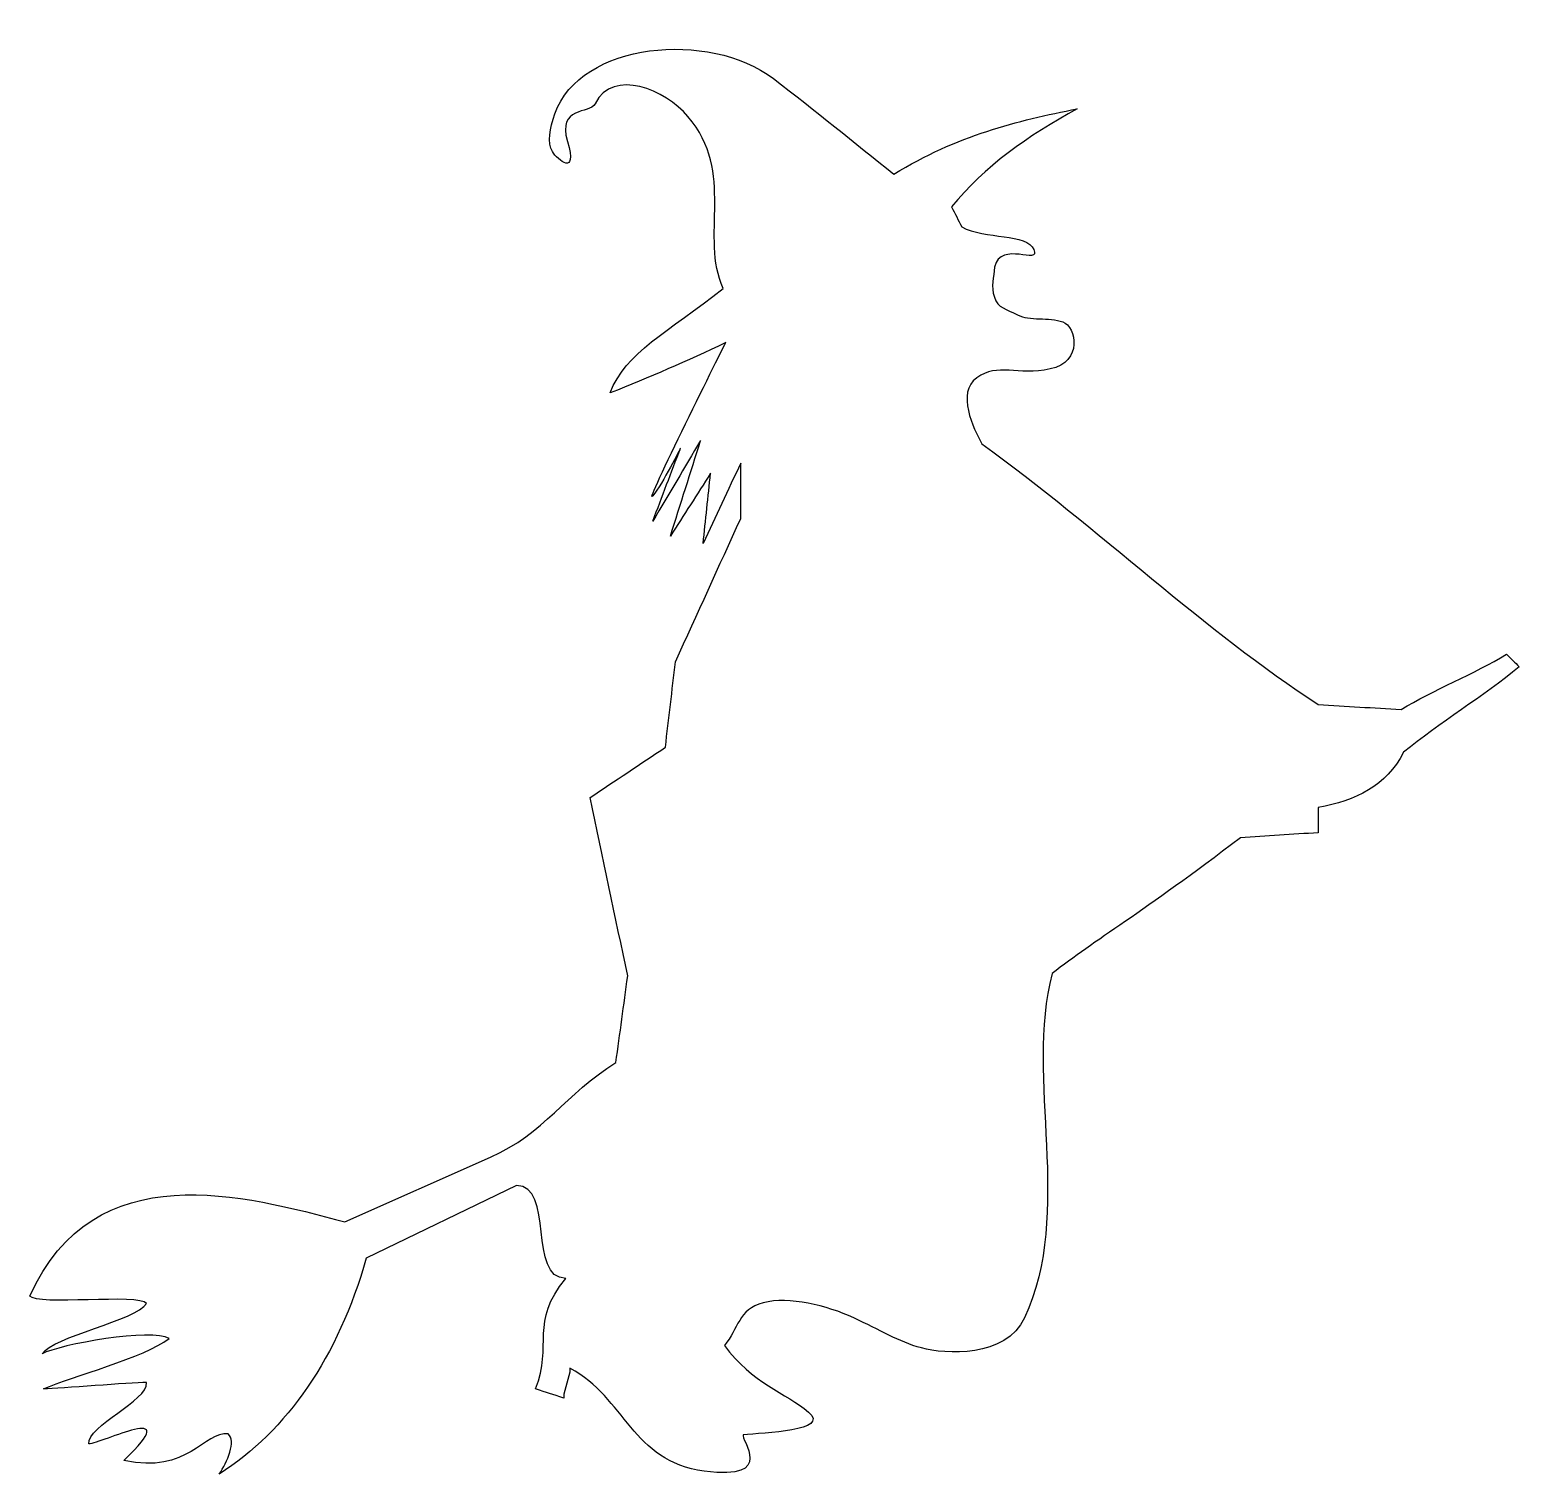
# Model space of a CAD drawing. Header units: centimetres. Extents: x -8.6 to 8.6, y -8.3 to 8.5.
import ezdxf

# ---------------------------------------------------------------- set-up
doc = ezdxf.new("R2010")
doc.units = ezdxf.units.CM
doc.header["$MEASUREMENT"] = 0
doc.layers.add('Camada 1', color=7, linetype='Continuous')

msp = doc.modelspace()

# ---------------------------------------------------------------- linework, layer by layer
at = {"layer": 'Camada 1'}
msp.add_open_spline([(-1.83373, -3.48075), (-2.42425, -3.84609), (-2.65836, -4.29823), (-3.28545, -4.57673), (-3.28545, -4.57673), (-3.28545, -4.57673), (-4.96894, -5.32447), (-4.96894, -5.32447), (-4.96894, -5.32447), (-6.11787, -5.01669), (-7.87071, -4.52758), (-8.6118, -6.1813), (-8.6118, -6.1813), (-8.53444, -6.29719), (-7.33886, -6.15145), (-7.26158, -6.26734), (-7.26158, -6.26734), (-7.3776, -6.46086), (-8.35034, -6.65437), (-8.46678, -6.84815), (-8.46678, -6.84815), (-8.273, -6.7442), (-7.19384, -6.54499), (-7.00014, -6.67363), (-7.00014, -6.67363), (-7.28817, -6.89104), (-8.1252, -7.11387), (-8.45194, -7.25391), (-8.45194, -7.25391), (-8.25848, -7.25391), (-7.45496, -7.18147), (-7.26158, -7.18147), (-7.26158, -7.18147), (-7.24224, -7.39425), (-7.94873, -7.67979), (-7.92939, -7.89256), (-7.92939, -7.89256), (-7.79408, -7.89256), (-6.78742, -7.38392), (-7.52294, -8.08171), (-7.52294, -8.08171), (-6.78742, -8.25136), (-6.5892, -7.73757), (-6.31813, -7.77612), (-6.31813, -7.77612), (-6.22137, -7.85346), (-6.32784, -8.10561), (-6.42005, -8.24102), (-6.42005, -8.24102), (-5.6385, -7.74083), (-5.0435, -6.8891), (-4.72209, -5.74431), (-4.72209, -5.74431), (-4.72209, -5.74431), (-2.98335, -4.90132), (-2.98335, -4.90132), (-2.98335, -4.90132), (-2.54679, -4.90132), (-2.85069, -5.97667), (-2.41426, -5.97667), (-2.41426, -5.97667), (-2.83524, -6.48991), (-2.55925, -6.74124), (-2.76269, -7.25392), (-2.76269, -7.25392), (-2.63003, -7.30033), (-2.56991, -7.31742), (-2.43768, -7.36383), (-2.43768, -7.36383), (-2.43768, -7.23789), (-2.36521, -7.14073), (-2.36521, -7.01482), (-2.36521, -7.01482), (-1.71666, -7.36383), (-1.6566, -8.0907), (-0.81158, -8.20711), (-0.81158, -8.20711), (0.03347, -8.32329), (-0.40034, -7.83394), (-0.36158, -7.78536), (-0.36158, -7.78536), (-0.12925, -7.76607), (0.65506, -7.74385), (0.39357, -7.52371), (0.39357, -7.52371), (0.13221, -7.30384), (-0.25977, -7.1893), (-0.57917, -6.75316), (-0.57917, -6.75316), (-0.41476, -6.55964), (-0.4227, -6.33655), (-0.12925, -6.25918), (-0.12925, -6.25918), (0.16476, -6.18155), (0.60907, -6.29228), (0.91644, -6.43314), (0.91644, -6.43314), (1.22354, -6.57427), (1.42928, -6.70862), (1.70043, -6.78218), (1.70043, -6.78218), (1.97142, -6.856), (2.67478, -6.89751), (2.89111, -6.43367), (2.89111, -6.43367), (3.46081, -5.20799), (2.89302, -3.66092), (3.21041, -2.45013), (3.21041, -2.45013), (3.70698, -2.06228), (4.24842, -1.75068), (5.38835, -0.88001), (5.38835, -0.88001), (5.68812, -0.86072), (5.98861, -0.84146), (6.28838, -0.82193), (6.28838, -0.82193), (6.28838, -0.72504), (6.28838, -0.62786), (6.28838, -0.53126), (6.28838, -0.53126), (6.71896, -0.4539), (7.0771, -0.27911), (7.27562, 0.10819), (7.27562, 0.10819), (7.68205, 0.44786), (8.20481, 0.75795), (8.61179, 1.09696), (8.61179, 1.09696), (8.56292, 1.1458), (8.51461, 1.19412), (8.46632, 1.24243), (8.46632, 1.24243), (8.09855, 1.01933), (7.61436, 0.82608), (7.24656, 0.60298), (7.24656, 0.60298), (6.92713, 0.62227), (6.60767, 0.64153), (6.28834, 0.66079), (6.28834, 0.66079), (4.98638, 1.50407), (3.74247, 2.70345), (2.39709, 3.67754), (2.39709, 3.67754), (2.3029, 3.85436), (2.09798, 4.26679), (2.33917, 4.44076), (2.33917, 4.44076), (2.57978, 4.61475), (2.81129, 4.46301), (3.18827, 4.54228), (3.18827, 4.54228), (3.56583, 4.62248), (3.49455, 5.03054), (3.33376, 5.08753), (3.33376, 5.08753), (3.17281, 5.14452), (2.94752, 5.09647), (2.81086, 5.16733), (2.81086, 5.16733), (2.67449, 5.23885), (2.58776, 5.24401), (2.54231, 5.37103), (2.54231, 5.37103), (2.49656, 5.4979), (2.54231, 5.60376), (2.54231, 5.71994), (2.54231, 5.71994), (2.62237, 6.03477), (3.07714, 5.73296), (2.99977, 5.92364), (2.99977, 5.92364), (2.92241, 6.1139), (2.43578, 6.03966), (2.16477, 6.18542), (2.16477, 6.18542), (2.12593, 6.26278), (2.08741, 6.34012), (2.04872, 6.41775), (2.04872, 6.41775), (2.42369, 6.88297), (2.93203, 7.24135), (3.50091, 7.55173), (3.50091, 7.55173), (2.80842, 7.41412), (2.11182, 7.24489), (1.38091, 6.79597), (1.38091, 6.79597), (0.916, 7.16407), (0.48447, 7.52261), (-0.01285, 7.90054), (-0.01285, 7.90054), (-0.75704, 8.46577), (-2.24609, 8.32543), (-2.53922, 7.49356), (-2.53922, 7.49356), (-2.59902, 7.32446), (-2.62973, 7.15741), (-2.56859, 7.05766), (-2.56859, 7.05766), (-2.50686, 6.95752), (-2.27371, 6.75992), (-2.3942, 7.17355), (-2.3942, 7.17355), (-2.51437, 7.5872), (-2.13663, 7.48581), (-2.07482, 7.60998), (-2.07482, 7.60998), (-1.86625, 8.02755), (-1.25882, 7.76997), (-1.00045, 7.46438), (-1.00045, 7.46438), (-0.4452, 6.80798), (-0.86482, 6.07828), (-0.59365, 5.47289), (-0.59365, 5.47289), (-1.23079, 4.97185), (-1.72945, 4.72814), (-1.90037, 4.26591), (-1.90037, 4.26591), (-1.45531, 4.44069), (-1.00986, 4.63408), (-0.56467, 4.84754), (-0.56467, 4.84754), (-0.56467, 4.84754), (-1.52296, 2.92891), (-1.40694, 3.07414), (-1.40694, 3.07414), (-1.2905, 3.21961), (-1.08756, 3.62646), (-1.08756, 3.62646), (-1.08756, 3.62646), (-1.1939, 3.34529), (-1.30021, 3.06438), (-1.40694, 2.78318), (-1.40694, 2.78318), (-1.22284, 3.09367), (-1.03912, 3.40379), (-0.8551, 3.71385), (-0.8551, 3.71385), (-0.97112, 3.34529), (-1.08756, 2.97725), (-1.20353, 2.60866), (-1.20353, 2.60866), (-1.04888, 2.85118), (-0.89376, 3.09327), (-0.73913, 3.33566), (-0.73913, 3.33566), (-0.7681, 3.06438), (-0.79707, 2.79281), (-0.82613, 2.52183), (-0.82613, 2.52183), (-0.68071, 2.83179), (-0.53572, 3.14201), (-0.39071, 3.45211), (-0.39071, 3.45211), (-0.39071, 3.23891), (-0.39071, 3.02558), (-0.39071, 2.81253), (-0.39071, 2.81253), (-0.64204, 2.25992), (-0.89376, 1.7076), (-1.14551, 1.15529), (-1.14551, 1.15529), (-1.18419, 0.82607), (-1.22285, 0.49603), (-1.26153, 0.16652), (-1.26153, 0.16652), (-1.55194, -0.027), (-1.84237, -0.22104), (-2.13283, -0.41511), (-2.13283, -0.41511), (-1.98734, -1.10313), (-1.84234, -1.79089), (-1.69735, -2.4792), (-1.69735, -2.4792), (-1.74261, -2.81281), (-1.7882, -3.14664), (-1.83373, -3.48075)], degree=3, knots=[0, 0, 0, 0, 0.01408451, 0.01408451, 0.01408451, 0.01408451, 0.02816901, 0.02816901, 0.02816901, 0.02816901, 0.04225352, 0.04225352, 0.04225352, 0.04225352, 0.05633803, 0.05633803, 0.05633803, 0.05633803, 0.07042254, 0.07042254, 0.07042254, 0.07042254, 0.08450704, 0.08450704, 0.08450704, 0.08450704, 0.09859155, 0.09859155, 0.09859155, 0.09859155, 0.11267606, 0.11267606, 0.11267606, 0.11267606, 0.12676056, 0.12676056, 0.12676056, 0.12676056, 0.14084507, 0.14084507, 0.14084507, 0.14084507, 0.15492958, 0.15492958, 0.15492958, 0.15492958, 0.16901408, 0.16901408, 0.16901408, 0.16901408, 0.18309859, 0.18309859, 0.18309859, 0.18309859, 0.1971831, 0.1971831, 0.1971831, 0.1971831, 0.21126761, 0.21126761, 0.21126761, 0.21126761, 0.22535211, 0.22535211, 0.22535211, 0.22535211, 0.23943662, 0.23943662, 0.23943662, 0.23943662, 0.25352113, 0.25352113, 0.25352113, 0.25352113, 0.26760563, 0.26760563, 0.26760563, 0.26760563, 0.28169014, 0.28169014, 0.28169014, 0.28169014, 0.29577465, 0.29577465, 0.29577465, 0.29577465, 0.30985915, 0.30985915, 0.30985915, 0.30985915, 0.32394366, 0.32394366, 0.32394366, 0.32394366, 0.33802817, 0.33802817, 0.33802817, 0.33802817, 0.35211268, 0.35211268, 0.35211268, 0.35211268, 0.36619718, 0.36619718, 0.36619718, 0.36619718, 0.38028169, 0.38028169, 0.38028169, 0.38028169, 0.3943662, 0.3943662, 0.3943662, 0.3943662, 0.4084507, 0.4084507, 0.4084507, 0.4084507, 0.42253521, 0.42253521, 0.42253521, 0.42253521, 0.43661972, 0.43661972, 0.43661972, 0.43661972, 0.45070423, 0.45070423, 0.45070423, 0.45070423, 0.46478873, 0.46478873, 0.46478873, 0.46478873, 0.47887324, 0.47887324, 0.47887324, 0.47887324, 0.49295775, 0.49295775, 0.49295775, 0.49295775, 0.50704225, 0.50704225, 0.50704225, 0.50704225, 0.52112676, 0.52112676, 0.52112676, 0.52112676, 0.53521127, 0.53521127, 0.53521127, 0.53521127, 0.54929577, 0.54929577, 0.54929577, 0.54929577, 0.56338028, 0.56338028, 0.56338028, 0.56338028, 0.57746479, 0.57746479, 0.57746479, 0.57746479, 0.5915493, 0.5915493, 0.5915493, 0.5915493, 0.6056338, 0.6056338, 0.6056338, 0.6056338, 0.61971831, 0.61971831, 0.61971831, 0.61971831, 0.63380282, 0.63380282, 0.63380282, 0.63380282, 0.64788732, 0.64788732, 0.64788732, 0.64788732, 0.66197183, 0.66197183, 0.66197183, 0.66197183, 0.67605634, 0.67605634, 0.67605634, 0.67605634, 0.69014085, 0.69014085, 0.69014085, 0.69014085, 0.70422535, 0.70422535, 0.70422535, 0.70422535, 0.71830986, 0.71830986, 0.71830986, 0.71830986, 0.73239437, 0.73239437, 0.73239437, 0.73239437, 0.74647887, 0.74647887, 0.74647887, 0.74647887, 0.76056338, 0.76056338, 0.76056338, 0.76056338, 0.77464789, 0.77464789, 0.77464789, 0.77464789, 0.78873239, 0.78873239, 0.78873239, 0.78873239, 0.8028169, 0.8028169, 0.8028169, 0.8028169, 0.81690141, 0.81690141, 0.81690141, 0.81690141, 0.83098592, 0.83098592, 0.83098592, 0.83098592, 0.84507042, 0.84507042, 0.84507042, 0.84507042, 0.85915493, 0.85915493, 0.85915493, 0.85915493, 0.87323944, 0.87323944, 0.87323944, 0.87323944, 0.88732394, 0.88732394, 0.88732394, 0.88732394, 0.90140845, 0.90140845, 0.90140845, 0.90140845, 0.91549296, 0.91549296, 0.91549296, 0.91549296, 0.92957746, 0.92957746, 0.92957746, 0.92957746, 0.94366197, 0.94366197, 0.94366197, 0.94366197, 0.95774648, 0.95774648, 0.95774648, 0.95774648, 0.97183099, 0.97183099, 0.97183099, 0.97183099, 1, 1, 1, 1], dxfattribs=at)

doc.saveas('drawing.dxf')
